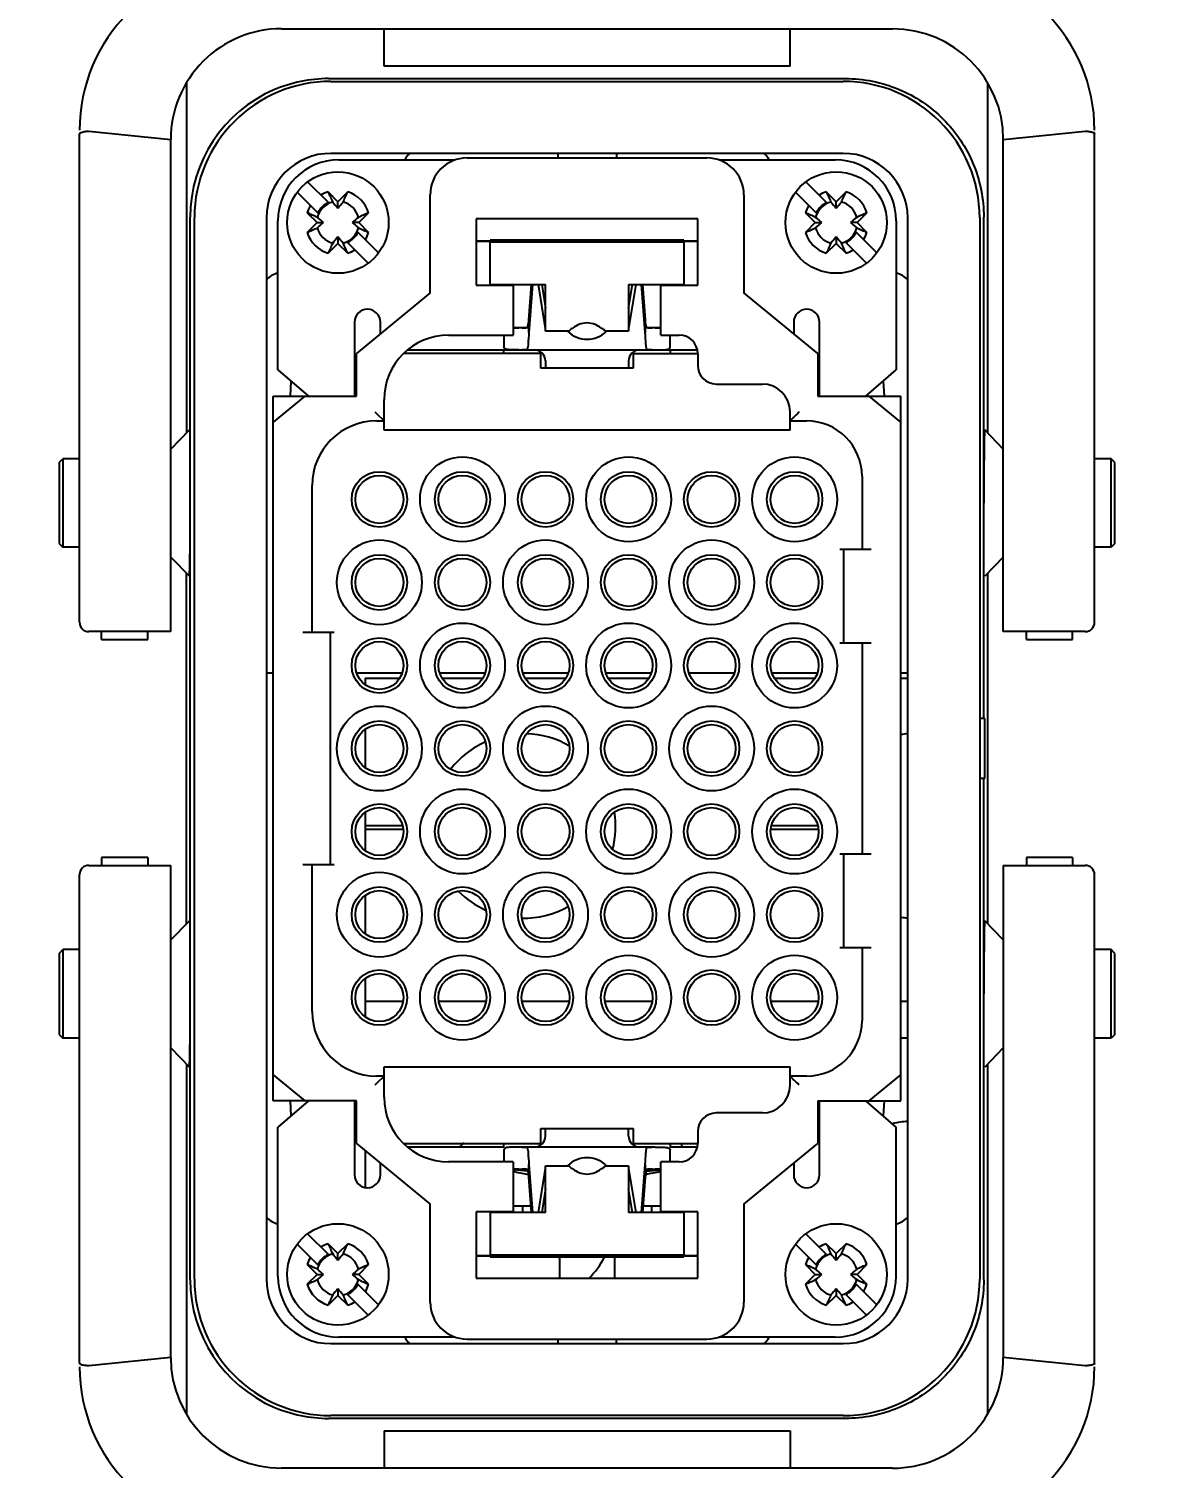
# Model space of a CAD drawing. Header units: millimetres. Extents: x 7426 to 8737, y 124 to 421.
# Drawn here: x 8114.308 to 8117.352, y 237.398 to 241.298 of the extents above; entities that cross this region are included whole.
import ezdxf

# ---------------------------------------------------------------- set-up
doc = ezdxf.new("R2010")
doc.units = ezdxf.units.MM
doc.layers.add('外形图', color=7, linetype='Continuous')
doc.layers.add('尺寸标注', color=7, linetype='Continuous')
doc.styles.add('微软雅黑', font='msyh.ttc')
doc.dimstyles.new('尺寸标注_1_20比例', dxfattribs={"dimtxt": 2.1, "dimasz": 1.7, "dimexe": 0.5, "dimexo": 0.4, "dimgap": 0.5, "dimtad": 1, "dimdec": 1, "dimlfac": 20, "dimdsep": 46, "dimtxsty": '微软雅黑', "dimcen": 0.09, "dimadec": 0, "dimazin": 0, "dimtp": 0.01, "dimtm": 0.01, "dimtfac": 1, "dimtdec": 1, "dimtofl": 0, "dimtmove": 0, "dimatfit": 3, "dimfxl": 1, "dimtolj": 1, "dimarcsym": 0})

# ---------------------------------------------------------------- blocks, each defined once
blk = doc.blocks.new('*D1265')
at = {"layer": 'Defpoints', "color": 0}
for p in [(8110.7459, 239.2472), (8121.9962, 239.1652), (8110.7459, 229.8932)]:
    blk.add_point(p, dxfattribs=at)
at = {"layer": '尺寸标注', "color": 0, "linetype": 'Continuous', "lineweight": -2}
for p, q in [((8110.7459, 238.8472), (8110.7459, 229.3932)), ((8121.9962, 238.7652), (8121.9962, 229.3932)), ((8120.2962, 229.8932), (8112.4459, 229.8932))]:
    blk.add_line(p, q, dxfattribs=at)
at = {"layer": '尺寸标注', "color": 0}
for points in [[(8112.4459, 230.1766), (8112.4459, 229.6099), (8110.7459, 229.8932)], [(8120.2962, 229.6099), (8120.2962, 230.1766), (8121.9962, 229.8932)]]:
    blk.add_solid(points, dxfattribs=at)
at = {"layer": '尺寸标注', "color": 0, "insert": (8116.371, 231.4791), "char_height": 2.1, "attachment_point": 5, "style": '微软雅黑'}
blk.add_mtext('\\A1;\\A1;225', dxfattribs=at)

msp = doc.modelspace()

# ---------------------------------------------------------------- linework, layer by layer
at = {"layer": '外形图', "color": 0, "linetype": 'Continuous'}
for p, q in [((8114.9931, 241.2979), (8116.6489, 241.2979)), ((8115.271, 241.1969), (8115.271, 241.2979)), ((8116.371, 241.1969), (8116.371, 241.2979)), ((8116.371, 241.1969), (8115.271, 241.1969)), ((8114.736, 241.1519), (8114.736, 240.2031)), ((8115.1209, 241.1629), (8116.5211, 241.1629)), ((8115.1272, 241.1554), (8116.5148, 241.1554)), ((8116.906, 241.1517), (8116.906, 240.2031)), ((8114.446, 239.6897), (8114.446, 241.0132)), ((8114.471, 241.0203), (8114.6931, 240.9979)), ((8114.6931, 239.6647), (8114.6931, 240.9979)), ((8116.9489, 240.9979), (8117.171, 241.0203)), ((8116.9489, 239.6647), (8116.9489, 240.9979)), ((8117.196, 241.0176), (8117.196, 241.0184)), ((8117.196, 239.6897), (8117.196, 241.0132)), ((8116.5148, 240.9604), (8115.1272, 240.9604)), ((8115.7415, 240.9604), (8115.7415, 240.9499)), ((8115.9005, 240.9604), (8115.9005, 240.9499)), ((8115.1485, 240.9429), (8115.4635, 240.9429)), ((8115.496, 240.9479), (8116.146, 240.9479)), ((8116.1785, 240.9429), (8116.4935, 240.9429)), ((8115.1201, 240.8271), (8115.0639, 240.8832)), ((8116.4701, 240.8271), (8116.414, 240.8832)), ((8115.0357, 240.8549), (8115.0918, 240.7988)), ((8115.146, 240.8294), (8115.1192, 240.8562)), ((8115.1727, 240.8562), (8115.146, 240.8294)), ((8115.396, 240.5829), (8115.396, 240.8479)), ((8116.246, 240.8479), (8116.246, 240.5829)), ((8116.3857, 240.8549), (8116.4418, 240.7988)), ((8116.496, 240.8294), (8116.4693, 240.8562)), ((8116.5228, 240.8562), (8116.496, 240.8294)), ((8115.0627, 240.7996), (8115.0894, 240.7729)), ((8115.146, 240.8119), (8115.146, 240.8294)), ((8115.2026, 240.7729), (8115.2293, 240.7996)), ((8116.4127, 240.7996), (8116.4395, 240.7729)), ((8116.496, 240.8119), (8116.496, 240.8294)), ((8116.5526, 240.7729), (8116.5793, 240.7996)), ((8114.746, 237.9078), (8114.746, 240.7879)), ((8114.7572, 237.9103), (8114.7572, 240.7854)), ((8114.9522, 240.7854), (8114.9522, 237.9103)), ((8114.9835, 240.3737), (8114.9835, 240.7779)), ((8115.0894, 240.7729), (8115.0627, 240.7461)), ((8115.0894, 240.7729), (8115.1069, 240.7729)), ((8115.2026, 240.7729), (8115.1851, 240.7729)), ((8115.2293, 240.7461), (8115.2026, 240.7729)), ((8116.121, 240.7829), (8115.521, 240.7829)), ((8115.521, 240.7829), (8115.521, 240.6029)), ((8116.121, 240.6029), (8116.121, 240.7829)), ((8116.4395, 240.7729), (8116.4127, 240.7461)), ((8116.4395, 240.7729), (8116.457, 240.7729)), ((8116.5526, 240.7729), (8116.5351, 240.7729)), ((8116.5793, 240.7461), (8116.5526, 240.7729)), ((8116.6585, 240.7779), (8116.6585, 240.3737)), ((8116.6898, 237.9103), (8116.6898, 240.7854)), ((8116.8848, 240.7854), (8116.8848, 237.9103)), ((8116.896, 239.4291), (8116.896, 240.7878)), ((8115.1192, 240.6896), (8115.146, 240.7163)), ((8115.146, 240.7338), (8115.146, 240.7163)), ((8115.146, 240.7163), (8115.1727, 240.6896)), ((8115.1719, 240.7187), (8115.228, 240.6625)), ((8115.2563, 240.6908), (8115.2002, 240.747)), ((8115.5585, 240.7229), (8115.521, 240.7229)), ((8115.521, 240.7224), (8115.5585, 240.7224)), ((8116.0835, 240.7254), (8115.5585, 240.7254)), ((8115.5585, 240.6052), (8115.5585, 240.7254)), ((8116.0835, 240.7197), (8115.5585, 240.7197)), ((8116.0835, 240.7254), (8116.0835, 240.6052)), ((8116.121, 240.7229), (8116.0835, 240.7229)), ((8116.0835, 240.7224), (8116.121, 240.7224)), ((8116.4693, 240.6896), (8116.496, 240.7163)), ((8116.496, 240.7338), (8116.496, 240.7163)), ((8116.496, 240.7163), (8116.5228, 240.6896)), ((8116.5219, 240.7187), (8116.5781, 240.6625)), ((8116.6064, 240.6908), (8116.5502, 240.747)), ((8115.521, 240.6029), (8115.621, 240.6029)), ((8115.5585, 240.6052), (8115.7085, 240.6052)), ((8115.596, 240.6052), (8115.596, 240.6029)), ((8115.621, 240.6029), (8115.621, 240.4679)), ((8115.6634, 240.5092), (8115.6709, 240.6052)), ((8115.6735, 240.6052), (8115.6634, 240.4748)), ((8115.7085, 240.4857), (8115.6891, 240.6052)), ((8115.6981, 240.6052), (8115.7085, 240.5411)), ((8115.7085, 240.4782), (8115.7085, 240.6052)), ((8115.9335, 240.6052), (8116.0835, 240.6052)), ((8115.9335, 240.6052), (8115.9335, 240.4782)), ((8115.9335, 240.5411), (8115.944, 240.6052)), ((8115.9529, 240.6052), (8115.9335, 240.4857)), ((8115.9786, 240.4748), (8115.9685, 240.6052)), ((8115.9712, 240.6052), (8115.9786, 240.5092)), ((8116.021, 240.6029), (8116.121, 240.6029)), ((8116.021, 240.4679), (8116.021, 240.6029)), ((8116.046, 240.6029), (8116.046, 240.6052)), ((8115.396, 240.5829), (8115.196, 240.4179)), ((8116.446, 240.4179), (8116.246, 240.5829)), ((8115.191, 240.5029), (8115.191, 240.3029)), ((8115.261, 240.4715), (8115.261, 240.5029)), ((8115.6599, 240.4879), (8115.621, 240.4879)), ((8115.6231, 240.4879), (8115.636, 240.4879)), ((8115.6634, 240.4748), (8115.6634, 240.5092)), ((8115.9786, 240.5092), (8115.9786, 240.4748)), ((8116.021, 240.4879), (8115.9821, 240.4879)), ((8116.006, 240.4879), (8116.0211, 240.488)), ((8116.381, 240.5029), (8116.381, 240.4715)), ((8116.451, 240.3029), (8116.451, 240.5029)), ((8115.446, 240.4679), (8115.621, 240.4679)), ((8115.596, 240.4679), (8115.596, 240.4362)), ((8115.7687, 240.4782), (8115.7085, 240.4782)), ((8115.9335, 240.4782), (8115.8733, 240.4782)), ((8116.021, 240.4679), (8116.071, 240.4679)), ((8116.046, 240.4362), (8116.046, 240.4679)), ((8115.196, 240.3029), (8115.196, 240.4179)), ((8115.696, 240.4179), (8115.3235, 240.4179)), ((8115.3347, 240.4279), (8116.1194, 240.4279)), ((8115.596, 240.4179), (8115.596, 240.4279)), ((8115.696, 240.3779), (8115.696, 240.4179)), ((8115.946, 240.4179), (8116.121, 240.4179)), ((8115.946, 240.4179), (8115.946, 240.3779)), ((8116.046, 240.4279), (8116.046, 240.4179)), ((8116.121, 240.4179), (8116.121, 240.3854)), ((8116.446, 240.4179), (8116.446, 240.3029)), ((8114.9835, 240.3737), (8115.066, 240.3029)), ((8115.196, 240.3679), (8115.191, 240.3679)), ((8115.946, 240.3779), (8115.696, 240.3779)), ((8115.7085, 240.3979), (8115.7085, 240.3779)), ((8115.9335, 240.3979), (8115.9335, 240.3779)), ((8116.446, 240.3679), (8116.451, 240.3679)), ((8116.576, 240.3029), (8116.6585, 240.3737)), ((8115.0189, 240.3433), (8115.0163, 240.3029)), ((8116.171, 240.3354), (8116.296, 240.3354)), ((8116.6231, 240.3433), (8116.6257, 240.3029)), ((8114.971, 240.3029), (8115.196, 240.3029)), ((8114.971, 238.3928), (8114.971, 240.3029)), ((8115.0566, 240.3029), (8114.971, 240.2322)), ((8115.271, 240.2104), (8115.271, 240.2929)), ((8116.446, 240.3029), (8116.671, 240.3029)), ((8116.671, 240.2322), (8116.5854, 240.3029)), ((8116.671, 238.3928), (8116.671, 240.3029)), ((8115.246, 240.2603), (8115.2509, 240.2554)), ((8115.251, 240.2554), (8115.271, 240.2354)), ((8116.371, 240.2104), (8116.371, 240.2604)), ((8114.6931, 240.1593), (8114.7436, 240.211)), ((8115.251, 240.2354), (8115.271, 240.2354)), ((8116.371, 240.2104), (8115.271, 240.2104)), ((8116.371, 240.2354), (8116.416, 240.2354)), ((8116.9489, 240.1593), (8116.8984, 240.211)), ((8114.391, 240.1229), (8114.401, 240.1329)), ((8114.446, 240.1329), (8114.401, 240.1329)), ((8114.401, 240.1329), (8114.401, 239.8929)), ((8117.241, 240.1329), (8117.196, 240.1329)), ((8117.251, 240.1229), (8117.241, 240.1329)), ((8117.241, 239.8929), (8117.241, 240.1329)), ((8114.391, 240.1228), (8114.391, 239.9029)), ((8117.251, 239.9029), (8117.251, 240.1228)), ((8115.076, 239.6628), (8115.076, 240.0604)), ((8116.566, 240.0854), (8116.566, 239.8879)), ((8114.391, 239.9029), (8114.401, 239.8929)), ((8117.251, 239.9029), (8117.241, 239.8929)), ((8114.446, 239.8929), (8114.401, 239.8929)), ((8114.6931, 239.8664), (8114.7436, 239.8148)), ((8116.506, 239.8879), (8116.591, 239.8879)), ((8116.516, 239.8879), (8116.516, 239.6328)), ((8116.9489, 239.8664), (8116.8984, 239.8148)), ((8117.241, 239.8929), (8117.196, 239.8929)), ((8114.736, 238.8731), (8114.736, 239.8226)), ((8116.906, 239.8226), (8116.906, 238.8731)), ((8114.6931, 239.6647), (8114.471, 239.6647)), ((8114.5056, 239.6428), (8114.5056, 239.6647)), ((8114.6306, 239.6428), (8114.6306, 239.6647)), ((8115.051, 239.6628), (8115.136, 239.6628)), ((8115.126, 239.0328), (8115.126, 239.6628)), ((8117.171, 239.6647), (8116.9489, 239.6647)), ((8117.0114, 239.6428), (8117.0114, 239.6647)), ((8117.1364, 239.6428), (8117.1364, 239.6647)), ((8114.5056, 239.6428), (8114.6306, 239.6428)), ((8116.591, 239.6328), (8116.506, 239.6328)), ((8116.566, 239.6328), (8116.566, 239.0628)), ((8117.0114, 239.6428), (8117.1364, 239.6428)), ((8114.9522, 239.5528), (8114.971, 239.5528)), ((8115.1973, 239.5528), (8115.3197, 239.5528)), ((8115.4223, 239.5528), (8115.5447, 239.5528)), ((8115.6473, 239.5528), (8115.7697, 239.5528)), ((8115.8723, 239.5528), (8115.9947, 239.5528)), ((8116.0973, 239.5528), (8116.2197, 239.5528)), ((8116.3223, 239.5528), (8116.4447, 239.5528)), ((8116.671, 239.5528), (8116.6898, 239.5528)), ((8115.2195, 239.5383), (8115.3128, 239.5383)), ((8115.2195, 239.5383), (8115.2195, 239.5215)), ((8115.4292, 239.5383), (8115.5378, 239.5383)), ((8115.6542, 239.5383), (8115.7628, 239.5383)), ((8115.8792, 239.5383), (8115.9878, 239.5383)), ((8116.3292, 239.5383), (8116.4378, 239.5383)), ((8116.671, 239.5383), (8116.6898, 239.5383)), ((8116.8987, 239.4291), (8116.8848, 239.4291)), ((8116.8987, 239.2666), (8116.8987, 239.4291)), ((8115.2195, 239.3992), (8115.2195, 239.2965)), ((8116.8987, 239.2666), (8116.8848, 239.2666)), ((8116.896, 237.9078), (8116.896, 239.2666)), ((8115.2195, 239.1742), (8115.2195, 239.0715)), ((8115.3211, 239.1381), (8115.2195, 239.1381)), ((8115.3228, 239.1281), (8115.2195, 239.1281)), ((8116.4478, 239.1281), (8116.3192, 239.1281)), ((8116.4461, 239.1381), (8116.321, 239.1381)), ((8114.6306, 239.0528), (8114.5056, 239.0528)), ((8114.5056, 239.0528), (8114.5056, 239.031)), ((8114.6306, 239.0528), (8114.6306, 239.031)), ((8116.506, 239.0628), (8116.591, 239.0628)), ((8116.516, 239.0628), (8116.516, 238.8078)), ((8117.1364, 239.0528), (8117.0114, 239.0528)), ((8117.0114, 239.0528), (8117.0114, 239.031)), ((8117.1364, 239.0528), (8117.1364, 239.031)), ((8114.446, 237.6825), (8114.446, 239.006)), ((8114.471, 239.031), (8114.6931, 239.031)), ((8114.6931, 237.6978), (8114.6931, 239.031)), ((8115.136, 239.0328), (8115.051, 239.0328)), ((8115.076, 238.6353), (8115.076, 239.0328)), ((8116.9489, 239.031), (8117.171, 239.031)), ((8116.9489, 239.031), (8116.9489, 237.6978)), ((8117.196, 237.6825), (8117.196, 239.006)), ((8115.2195, 238.9492), (8115.2195, 238.8465)), ((8114.6931, 238.8293), (8114.7436, 238.8809)), ((8116.9489, 238.8293), (8116.8984, 238.8809)), ((8116.591, 238.8078), (8116.506, 238.8078)), ((8116.566, 238.8078), (8116.566, 238.6103)), ((8114.391, 238.7928), (8114.401, 238.8028)), ((8114.391, 238.7928), (8114.391, 238.5728)), ((8114.446, 238.8028), (8114.401, 238.8028)), ((8114.401, 238.8028), (8114.401, 238.5628)), ((8117.241, 238.8028), (8117.196, 238.8028)), ((8117.251, 238.7928), (8117.241, 238.8028)), ((8117.241, 238.5628), (8117.241, 238.8028)), ((8117.251, 238.5728), (8117.251, 238.7928)), ((8115.2195, 238.7242), (8115.2195, 238.6215)), ((8115.2195, 238.6631), (8115.3226, 238.6631)), ((8115.4193, 238.6631), (8115.5477, 238.6631)), ((8115.6443, 238.6631), (8115.7727, 238.6631)), ((8115.8693, 238.6631), (8115.9977, 238.6631)), ((8116.3193, 238.6631), (8116.4477, 238.6631)), ((8116.671, 238.6631), (8116.6898, 238.6631)), ((8114.391, 238.5728), (8114.401, 238.5628)), ((8117.251, 238.5728), (8117.241, 238.5628)), ((8114.446, 238.5628), (8114.401, 238.5628)), ((8114.6931, 238.5364), (8114.7436, 238.4847)), ((8116.6898, 238.5631), (8116.671, 238.5631)), ((8116.9489, 238.5364), (8116.8984, 238.4847)), ((8117.241, 238.5628), (8117.196, 238.5628)), ((8114.736, 238.4926), (8114.736, 237.5439)), ((8116.906, 238.4926), (8116.906, 237.5437)), ((8114.971, 238.4634), (8115.0566, 238.3928)), ((8115.271, 238.4603), (8115.251, 238.4603)), ((8115.271, 238.4603), (8115.251, 238.4403)), ((8115.271, 238.4853), (8116.371, 238.4853)), ((8115.271, 238.4028), (8115.271, 238.4853)), ((8116.371, 238.4353), (8116.371, 238.4853)), ((8116.416, 238.4603), (8116.371, 238.4603)), ((8116.5854, 238.3928), (8116.671, 238.4634)), ((8115.251, 238.4403), (8115.246, 238.4354)), ((8115.196, 238.3928), (8114.971, 238.3928)), ((8115.066, 238.3928), (8114.9835, 238.322)), ((8115.0163, 238.3928), (8115.0189, 238.3524)), ((8115.191, 238.3928), (8115.191, 238.1928)), ((8115.196, 238.2778), (8115.196, 238.3928)), ((8116.446, 238.3928), (8116.671, 238.3928)), ((8116.446, 238.3928), (8116.446, 238.2778)), ((8116.451, 238.1928), (8116.451, 238.3928)), ((8116.6585, 238.322), (8116.576, 238.3928)), ((8116.6257, 238.3928), (8116.6231, 238.3524)), ((8116.296, 238.3603), (8116.171, 238.3603)), ((8114.9835, 237.9178), (8114.9835, 238.322)), ((8115.196, 238.3278), (8115.191, 238.3278)), ((8115.696, 238.3178), (8115.946, 238.3178)), ((8115.696, 238.2778), (8115.696, 238.3178)), ((8115.7085, 238.2978), (8115.7085, 238.3178)), ((8115.9335, 238.2978), (8115.9335, 238.3178)), ((8115.946, 238.3178), (8115.946, 238.2778)), ((8116.121, 238.3103), (8116.121, 238.2778)), ((8116.446, 238.3278), (8116.451, 238.3278)), ((8116.6585, 237.9178), (8116.6585, 238.322)), ((8115.196, 238.2778), (8115.396, 238.1128)), ((8115.2195, 238.2584), (8115.2195, 238.1578)), ((8115.3235, 238.2778), (8115.696, 238.2778)), ((8115.596, 238.2678), (8115.3354, 238.2678)), ((8115.596, 238.2678), (8115.596, 238.2778)), ((8115.596, 238.2595), (8115.596, 238.2278)), ((8116.006, 238.2678), (8115.636, 238.2678)), ((8115.946, 238.2778), (8116.121, 238.2778)), ((8116.046, 238.2778), (8116.046, 238.2678)), ((8116.1194, 238.2678), (8116.046, 238.2678)), ((8116.046, 238.2278), (8116.046, 238.2595)), ((8116.0775, 238.2678), (8116.0775, 238.2778)), ((8116.246, 238.1128), (8116.446, 238.2778)), ((8115.261, 238.1928), (8115.261, 238.2242)), ((8115.621, 238.2278), (8115.446, 238.2278)), ((8115.621, 238.2278), (8115.621, 238.0928)), ((8115.6634, 238.2209), (8115.6735, 238.0905)), ((8115.6634, 238.1865), (8115.6634, 238.2209)), ((8115.9685, 238.0905), (8115.9786, 238.2209)), ((8115.9786, 238.2209), (8115.9786, 238.1865)), ((8116.071, 238.2278), (8116.021, 238.2278)), ((8116.021, 238.0928), (8116.021, 238.2278)), ((8116.381, 238.2242), (8116.381, 238.1928)), ((8115.621, 238.2078), (8115.6599, 238.2078)), ((8115.636, 238.2078), (8115.621, 238.2077)), ((8115.6608, 238.2026), (8115.6213, 238.2059)), ((8115.6599, 238.206), (8115.6608, 238.2028)), ((8115.6608, 238.2028), (8115.6624, 238.1943)), ((8115.6624, 238.1943), (8115.6634, 238.1865)), ((8115.6709, 238.0905), (8115.6634, 238.1865)), ((8115.6891, 238.0905), (8115.7085, 238.21)), ((8115.7085, 238.2175), (8115.7687, 238.2175)), ((8115.7085, 238.0905), (8115.7085, 238.2175)), ((8115.8733, 238.2175), (8115.9335, 238.2175)), ((8115.9335, 238.2175), (8115.9335, 238.0905)), ((8115.9335, 238.21), (8115.9529, 238.0905)), ((8115.9786, 238.1865), (8115.9712, 238.0905)), ((8115.9812, 238.2028), (8115.9796, 238.1941)), ((8115.9821, 238.206), (8115.9812, 238.2028)), ((8115.9812, 238.2026), (8116.0207, 238.2059)), ((8115.9821, 238.2078), (8116.021, 238.2078)), ((8116.0189, 238.2078), (8116.006, 238.2078)), ((8115.7085, 238.1546), (8115.6981, 238.0905)), ((8115.944, 238.0905), (8115.9335, 238.1546)), ((8115.396, 237.8478), (8115.396, 238.1128)), ((8115.6695, 238.1078), (8115.621, 238.1078)), ((8115.646, 238.1078), (8115.646, 238.0905)), ((8116.021, 238.1078), (8115.9725, 238.1078)), ((8115.996, 238.1078), (8115.996, 238.0905)), ((8116.246, 238.1128), (8116.246, 237.8478)), ((8115.621, 238.0928), (8115.521, 238.0928)), ((8115.521, 238.0928), (8115.521, 237.9128)), ((8115.7085, 238.0905), (8115.5585, 238.0905)), ((8115.5585, 238.0905), (8115.5585, 237.9702)), ((8115.596, 238.0928), (8115.596, 238.0905)), ((8116.0835, 238.0905), (8115.9335, 238.0905)), ((8116.121, 238.0928), (8116.021, 238.0928)), ((8116.046, 238.0905), (8116.046, 238.0928)), ((8116.0835, 238.0905), (8116.0835, 237.9702)), ((8116.121, 237.9128), (8116.121, 238.0928)), ((8115.1201, 237.977), (8115.0639, 238.0331)), ((8116.4701, 237.977), (8116.414, 238.0331)), ((8115.0357, 238.0049), (8115.0918, 237.9487)), ((8115.146, 237.9794), (8115.1192, 238.0061)), ((8115.1727, 238.0061), (8115.146, 237.9794)), ((8116.3857, 238.0049), (8116.4418, 237.9487)), ((8116.496, 237.9794), (8116.4693, 238.0061)), ((8116.5228, 238.0061), (8116.496, 237.9794)), ((8115.0627, 237.9495), (8115.0894, 237.9228)), ((8115.146, 237.9619), (8115.146, 237.9794)), ((8115.2026, 237.9228), (8115.2293, 237.9495)), ((8115.5585, 237.9733), (8115.521, 237.9733)), ((8115.521, 237.9728), (8115.5585, 237.9728)), ((8115.5585, 237.976), (8116.0835, 237.976)), ((8115.5585, 237.9702), (8116.0835, 237.9702)), ((8115.746, 237.9702), (8115.746, 237.9128)), ((8115.896, 237.9128), (8115.896, 237.9702)), ((8116.121, 237.9733), (8116.0835, 237.9733)), ((8116.0835, 237.9728), (8116.121, 237.9728)), ((8116.4127, 237.9495), (8116.4395, 237.9228)), ((8116.496, 237.9619), (8116.496, 237.9794)), ((8116.5526, 237.9228), (8116.5793, 237.9495)), ((8115.0894, 237.9228), (8115.0627, 237.8961)), ((8115.0894, 237.9228), (8115.1069, 237.9228)), ((8115.2026, 237.9228), (8115.1851, 237.9228)), ((8115.2293, 237.8961), (8115.2026, 237.9228)), ((8115.521, 237.9128), (8116.121, 237.9128)), ((8116.4395, 237.9228), (8116.4127, 237.8961)), ((8116.4395, 237.9228), (8116.457, 237.9228)), ((8116.5526, 237.9228), (8116.5351, 237.9228)), ((8116.5793, 237.8961), (8116.5526, 237.9228)), ((8115.146, 237.8837), (8115.146, 237.8662)), ((8115.1719, 237.8686), (8115.228, 237.8125)), ((8115.2563, 237.8408), (8115.2002, 237.8969)), ((8116.496, 237.8837), (8116.496, 237.8662)), ((8116.5219, 237.8686), (8116.5781, 237.8125)), ((8116.6064, 237.8408), (8116.5502, 237.8969)), ((8115.1192, 237.8395), (8115.146, 237.8662)), ((8115.146, 237.8662), (8115.1727, 237.8395)), ((8116.4693, 237.8395), (8116.496, 237.8662)), ((8116.496, 237.8662), (8116.5228, 237.8395)), ((8115.4635, 237.7528), (8115.1485, 237.7528)), ((8116.4935, 237.7528), (8116.1785, 237.7528)), ((8115.1272, 237.7353), (8116.5148, 237.7353)), ((8115.496, 237.7478), (8116.146, 237.7478)), ((8115.7415, 237.7459), (8115.7415, 237.7353)), ((8115.9005, 237.7353), (8115.9005, 237.7459)), ((8114.6931, 237.6978), (8114.471, 237.6753)), ((8117.171, 237.6753), (8116.9489, 237.6978)), ((8116.5211, 237.5328), (8115.1209, 237.5328)), ((8116.5148, 237.5403), (8115.1272, 237.5403)), ((8115.271, 237.4987), (8116.371, 237.4987)), ((8115.271, 237.4987), (8115.271, 237.3978)), ((8116.371, 237.4987), (8116.371, 237.3978)), ((8116.6489, 237.3978), (8114.9931, 237.3978))]:
    msp.add_line(p, q, dxfattribs=at)
for centre, radius in [((8115.146, 240.7729), 0.1375), ((8116.496, 240.7729), 0.1375), ((8115.4835, 240.0229), 0.115), ((8115.9335, 240.0229), 0.115), ((8116.3835, 240.0229), 0.115), ((8115.2585, 240.0229), 0.075), ((8115.4835, 240.0229), 0.075), ((8115.7085, 240.0229), 0.075), ((8115.9335, 240.0229), 0.075), ((8116.1585, 240.0229), 0.075), ((8116.3835, 240.0229), 0.075), ((8115.2585, 240.0229), 0.065), ((8115.4835, 240.0229), 0.065), ((8115.7085, 240.0229), 0.065), ((8115.9335, 240.0229), 0.065), ((8116.1585, 240.0229), 0.065), ((8116.3835, 240.0229), 0.065), ((8115.2585, 239.7979), 0.115), ((8115.7085, 239.7979), 0.115), ((8116.1585, 239.7979), 0.115), ((8115.2585, 239.7979), 0.075), ((8115.2585, 239.7979), 0.065), ((8115.4835, 239.7979), 0.075), ((8115.4835, 239.7979), 0.065), ((8115.7085, 239.7979), 0.075), ((8115.7085, 239.7979), 0.065), ((8115.9335, 239.7979), 0.075), ((8115.9335, 239.7979), 0.065), ((8116.1585, 239.7979), 0.075), ((8116.1585, 239.7979), 0.065), ((8116.3835, 239.7979), 0.075), ((8116.3835, 239.7979), 0.065), ((8115.4835, 239.5728), 0.115), ((8115.9335, 239.5728), 0.115), ((8116.3835, 239.5728), 0.115), ((8115.2585, 239.5728), 0.075), ((8115.2585, 239.5728), 0.065), ((8115.4835, 239.5728), 0.075), ((8115.4835, 239.5728), 0.065), ((8115.7085, 239.5728), 0.075), ((8115.7085, 239.5728), 0.065), ((8115.9335, 239.5728), 0.075), ((8115.9335, 239.5728), 0.065), ((8116.1585, 239.5728), 0.075), ((8116.1585, 239.5728), 0.065), ((8116.3835, 239.5728), 0.075), ((8116.3835, 239.5728), 0.065), ((8115.2585, 239.3478), 0.115), ((8115.7085, 239.3478), 0.115), ((8116.1585, 239.3478), 0.115), ((8115.2585, 239.3478), 0.075), ((8115.2585, 239.3478), 0.065), ((8115.4835, 239.3478), 0.075), ((8115.4835, 239.3478), 0.065), ((8115.7085, 239.3478), 0.075), ((8115.7085, 239.3478), 0.065), ((8115.9335, 239.3478), 0.075), ((8115.9335, 239.3478), 0.065), ((8116.1585, 239.3478), 0.075), ((8116.1585, 239.3478), 0.065), ((8116.3835, 239.3478), 0.075), ((8116.3835, 239.3478), 0.065), ((8115.4835, 239.1228), 0.115), ((8115.9335, 239.1228), 0.115), ((8116.3835, 239.1228), 0.115), ((8115.2585, 239.1228), 0.075), ((8115.4835, 239.1228), 0.075), ((8115.7085, 239.1228), 0.075), ((8115.9335, 239.1228), 0.075), ((8116.1585, 239.1228), 0.075), ((8116.3835, 239.1228), 0.075), ((8115.2585, 239.1228), 0.065), ((8115.4835, 239.1228), 0.065), ((8115.7085, 239.1228), 0.065), ((8115.9335, 239.1228), 0.065), ((8116.1585, 239.1228), 0.065), ((8116.3835, 239.1228), 0.065), ((8115.2585, 238.8978), 0.115), ((8115.7085, 238.8978), 0.115), ((8116.1585, 238.8978), 0.115), ((8115.2585, 238.8978), 0.075), ((8115.2585, 238.8978), 0.065), ((8115.4835, 238.8978), 0.075), ((8115.4835, 238.8978), 0.065), ((8115.7085, 238.8978), 0.075), ((8115.7085, 238.8978), 0.065), ((8115.9335, 238.8978), 0.075), ((8115.9335, 238.8978), 0.065), ((8116.1585, 238.8978), 0.075), ((8116.1585, 238.8978), 0.065), ((8116.3835, 238.8978), 0.075), ((8116.3835, 238.8978), 0.065), ((8115.4835, 238.6728), 0.115), ((8115.9335, 238.6728), 0.115), ((8116.3835, 238.6728), 0.115), ((8115.2585, 238.6728), 0.075), ((8115.2585, 238.6728), 0.065), ((8115.4835, 238.6728), 0.075), ((8115.4835, 238.6728), 0.065), ((8115.7085, 238.6728), 0.075), ((8115.7085, 238.6728), 0.065), ((8115.9335, 238.6728), 0.075), ((8115.9335, 238.6728), 0.065), ((8116.1585, 238.6728), 0.075), ((8116.1585, 238.6728), 0.065), ((8116.3835, 238.6728), 0.075), ((8116.3835, 238.6728), 0.065), ((8115.146, 237.9228), 0.1375), ((8116.496, 237.9228), 0.1375)]:
    msp.add_circle(centre, radius, dxfattribs=at)
for centre, radius, start, end in [((8114.896, 241.0229), 0.45, 90, 180), ((8116.746, 241.0229), 0.45, 360, 90), ((8114.9931, 240.9979), 0.3, 89.9998, 180), ((8116.6489, 240.9979), 0.3, 0, 89.9999), ((8115.1272, 240.7854), 0.37, 90, 180), ((8116.5148, 240.7854), 0.37, 0, 90), ((8115.121, 240.7879), 0.375, 113.2893, 180.0078), ((8115.1272, 240.7854), 0.175, 90, 180), ((8115.3926, 240.9051), 0.0755, 132.4137, 149.6889), ((8115.821, 240.9499), 0.0795, 180, 181.5004), ((8115.821, 240.9499), 0.0795, 358.4996, 0), ((8116.2495, 240.9052), 0.0753, 30.0279, 44.9605), ((8116.5148, 240.7854), 0.175, 0, 90), ((8115.1485, 240.7779), 0.165, 90, 180), ((8115.496, 240.8479), 0.1, 90, 180), ((8116.146, 240.8479), 0.1, 0, 90), ((8116.4935, 240.7779), 0.165, 0, 90), ((8115.146, 240.7729), 0.0875, 107.7971, 121.787), ((8122.6495, 244.2738), 8.2695, 204.41074, 204.62178), ((8107.6425, 244.2738), 8.2695, 335.37822, 335.58926), ((8115.146, 240.7729), 0.0875, 17.7971, 72.2029), ((8116.496, 240.7729), 0.0875, 107.7971, 121.787), ((8123.9995, 244.2738), 8.2695, 204.41074, 204.62178), ((8108.9925, 244.2738), 8.2695, 335.37822, 335.58926), ((8116.496, 240.7729), 0.0875, 17.7971, 72.2029), ((8115.146, 240.7729), 0.0875, 148.213, 162.2029), ((8111.6451, 233.2694), 8.2695, 65.37822, 65.58926), ((8115.146, 240.7729), 0.0574, 104.2353, 165.7647), ((8115.146, 240.7729), 0.0601, 115.5551, 154.4449), ((8116.3603, 241.8624), 1.6056, 220.0858, 220.8613), ((8113.9317, 241.8624), 1.6056, 319.1387, 319.9142), ((8115.146, 240.7729), 0.0574, 14.2353, 75.7647), ((8118.6469, 233.2694), 8.2695, 114.41074, 114.62178), ((8116.496, 240.7729), 0.0875, 148.213, 162.2029), ((8112.9951, 233.2694), 8.2695, 65.37822, 65.58926), ((8116.496, 240.7729), 0.0574, 104.2353, 165.7647), ((8116.496, 240.7729), 0.0601, 115.5551, 154.4449), ((8117.7103, 241.8624), 1.6056, 220.0858, 220.8613), ((8115.2817, 241.8624), 1.6056, 319.1387, 319.9142), ((8116.496, 240.7729), 0.0574, 14.2353, 75.7647), ((8119.9969, 233.2694), 8.2695, 114.41074, 114.62178), ((8111.6451, 248.2764), 8.2695, 294.41074, 294.62178), ((8114.0565, 239.5586), 1.6056, 49.1387, 49.9142), ((8114.0565, 241.9872), 1.6056, 310.0858, 310.8613), ((8115.146, 240.7729), 0.0574, 194.2353, 255.7647), ((8115.146, 240.7729), 0.0574, 284.2353, 345.7647), ((8116.2355, 239.5586), 1.6056, 130.0858, 130.8613), ((8116.2355, 241.9872), 1.6056, 229.1387, 229.9142), ((8118.6469, 248.2764), 8.2695, 245.37822, 245.58926), ((8112.9951, 248.2764), 8.2695, 294.41074, 294.62178), ((8115.4065, 239.5586), 1.6056, 49.1387, 49.9142), ((8115.4065, 241.9872), 1.6056, 310.0858, 310.8613), ((8116.496, 240.7729), 0.0574, 194.2353, 255.7647), ((8116.496, 240.7729), 0.0574, 284.2353, 345.7647), ((8117.5855, 239.5586), 1.6056, 130.0858, 130.8613), ((8117.5855, 241.9872), 1.6056, 229.1387, 229.9142), ((8119.9969, 248.2764), 8.2695, 245.37822, 245.58926), ((8115.146, 240.7729), 0.0875, 197.7971, 252.2029), ((8122.6495, 237.272), 8.2695, 155.37822, 155.58926), ((8116.3603, 239.6834), 1.6056, 139.1387, 139.9142), ((8113.9317, 239.6834), 1.6056, 40.0858, 40.8613), ((8107.6425, 237.272), 8.2695, 24.41074, 24.62178), ((8115.146, 240.7729), 0.0601, 295.5551, 334.4449), ((8115.146, 240.7729), 0.0875, 328.213, 342.2029), ((8116.496, 240.7729), 0.0875, 197.7971, 252.2029), ((8123.9995, 237.272), 8.2695, 155.37822, 155.58926), ((8117.7103, 239.6834), 1.6056, 139.1387, 139.9142), ((8115.2817, 239.6834), 1.6056, 40.0858, 40.8613), ((8108.9925, 237.272), 8.2695, 24.41074, 24.62178), ((8116.496, 240.7729), 0.0601, 295.5551, 334.4449), ((8116.496, 240.7729), 0.0875, 328.213, 342.2029), ((8115.146, 240.7729), 0.0875, 287.7971, 301.787), ((8116.496, 240.7729), 0.0875, 287.7971, 301.787), ((8115.226, 240.5029), 0.035, 0, 180), ((8116.416, 240.5029), 0.035, 0, 180), ((8115.6264, 240.6734), 0.1855, 268.3135, 268.9754), ((8115.446, 240.2929), 0.175, 90, 180), ((8115.821, 240.5318), 0.075, 225.4711, 314.5289), ((8116.071, 240.4179), 0.05, 0, 90), ((8115.6785, 240.3979), 0.03, 0, 90), ((8115.9635, 240.3979), 0.03, 90, 180), ((8116.171, 240.3854), 0.05, 180, 270), ((8116.296, 240.2604), 0.075, 0, 90), ((8115.251, 240.0604), 0.175, 90, 180), ((8116.416, 240.0854), 0.15, 0, 90), ((8114.471, 239.6897), 0.025, 179.9994, 270), ((8117.171, 239.6897), 0.025, 270, 0.0006), ((8115.6485, 239.1381), 0.25, 114.4445, 141.963), ((8115.6485, 239.1381), 0.25, 59.9334, 88.1394), ((8116.7065, 239.1381), 0.25, 93.8442, 98.0971), ((8115.6485, 239.1381), 0.25, 345.6049, 8.5344), ((8114.471, 239.006), 0.025, 90, 180.0006), ((8117.171, 239.006), 0.025, 359.9994, 90), ((8115.6485, 239.1381), 0.25, 225.2133, 245.7032), ((8115.6485, 239.1381), 0.25, 269.0115, 298.9381), ((8116.7065, 239.1381), 0.25, 261.7727, 266.1438), ((8115.251, 238.6353), 0.175, 180, 270), ((8116.416, 238.6103), 0.15, 270, 0), ((8116.296, 238.4353), 0.075, 270, 0), ((8115.446, 238.4028), 0.175, 180, 270), ((8116.171, 238.3103), 0.05, 90, 180), ((8116.7065, 238.0881), 0.25, 93.8442, 103.2612), ((8115.6785, 238.2978), 0.03, 270, 0), ((8115.9635, 238.2978), 0.03, 180, 270), ((8115.6485, 238.0881), 0.25, 130.0973, 133.6912), ((8116.071, 238.2778), 0.05, 270, 0), ((8115.821, 238.1639), 0.075, 45.4711, 134.5289), ((8115.226, 238.1928), 0.035, 180, 0), ((8115.9509, 239.7409), 1.5736, 257.8974, 259.2609), ((8115.9107, 239.5328), 1.3616, 259.2919, 259.4897), ((8116.2078, 238.1605), 0.2307, 171.6188, 173.531), ((8115.6967, 239.7141), 1.5462, 280.5442, 282.1083), ((8116.0156, 238.0223), 0.1855, 88.3135, 88.9754), ((8116.416, 238.1928), 0.035, 180, 0), ((8115.146, 237.9228), 0.0875, 107.7971, 121.787), ((8122.6495, 241.4237), 8.2695, 204.41074, 204.62178), ((8107.6425, 241.4237), 8.2695, 335.37822, 335.58926), ((8115.146, 237.9228), 0.0875, 17.7971, 72.2029), ((8116.496, 237.9228), 0.0875, 107.7971, 121.787), ((8123.9995, 241.4237), 8.2695, 204.41074, 204.62178), ((8108.9925, 241.4237), 8.2695, 335.37822, 335.58926), ((8116.496, 237.9228), 0.0875, 17.7971, 72.2029), ((8115.146, 237.9228), 0.0875, 148.213, 162.2029), ((8111.6451, 230.4193), 8.2695, 65.37822, 65.58926), ((8115.146, 237.9228), 0.0574, 104.2353, 165.7647), ((8115.146, 237.9228), 0.0601, 115.5551, 154.4449), ((8116.3603, 239.0123), 1.6056, 220.0858, 220.8613), ((8113.9317, 239.0123), 1.6056, 319.1387, 319.9142), ((8115.146, 237.9228), 0.0574, 14.2353, 75.7647), ((8118.6469, 230.4193), 8.2695, 114.41074, 114.62178), ((8115.6485, 238.0881), 0.25, 315.1319, 331.6486), ((8116.496, 237.9228), 0.0875, 148.213, 162.2029), ((8112.9951, 230.4193), 8.2695, 65.37822, 65.58926), ((8116.496, 237.9228), 0.0574, 104.2353, 165.7647), ((8116.496, 237.9228), 0.0601, 115.5551, 154.4449), ((8117.7103, 239.0123), 1.6056, 220.0858, 220.8613), ((8115.2817, 239.0123), 1.6056, 319.1387, 319.9142), ((8116.496, 237.9228), 0.0574, 14.2353, 75.7647), ((8119.9969, 230.4193), 8.2695, 114.41074, 114.62178), ((8115.121, 237.9078), 0.375, 179.9922, 246.7107), ((8115.1272, 237.9103), 0.37, 180, 270), ((8115.1272, 237.9103), 0.175, 180, 270), ((8115.1485, 237.9178), 0.165, 180, 270), ((8111.6451, 245.4263), 8.2695, 294.41074, 294.62178), ((8114.0565, 236.7085), 1.6056, 49.1387, 49.9142), ((8114.0565, 239.1371), 1.6056, 310.0858, 310.8613), ((8115.146, 237.9228), 0.0574, 194.2353, 255.7647), ((8115.146, 237.9228), 0.0574, 284.2353, 345.7647), ((8116.2355, 236.7085), 1.6056, 130.0858, 130.8613), ((8116.2355, 239.1371), 1.6056, 229.1387, 229.9142), ((8118.6469, 245.4263), 8.2695, 245.37822, 245.58926), ((8112.9951, 245.4263), 8.2695, 294.41074, 294.62178), ((8115.4065, 236.7085), 1.6056, 49.1387, 49.9142), ((8115.4065, 239.1371), 1.6056, 310.0858, 310.8613), ((8116.496, 237.9228), 0.0574, 194.2353, 255.7647), ((8116.4935, 237.9178), 0.165, 270, 0), ((8116.496, 237.9228), 0.0574, 284.2353, 345.7647), ((8116.5148, 237.9103), 0.37, 270, 0), ((8116.5148, 237.9103), 0.175, 270, 0), ((8117.5855, 236.7085), 1.6056, 130.0858, 130.8613), ((8117.5855, 239.1371), 1.6056, 229.1387, 229.9142), ((8119.9969, 245.4263), 8.2695, 245.37822, 245.58926), ((8115.146, 237.9228), 0.0875, 197.7971, 252.2029), ((8122.6495, 234.4219), 8.2695, 155.37822, 155.58926), ((8116.3603, 236.8333), 1.6056, 139.1387, 139.9142), ((8113.9317, 236.8333), 1.6056, 40.0858, 40.8613), ((8107.6425, 234.4219), 8.2695, 24.41074, 24.62178), ((8115.146, 237.9228), 0.0601, 295.5551, 334.4449), ((8115.146, 237.9228), 0.0875, 328.213, 342.2029), ((8116.496, 237.9228), 0.0875, 197.7971, 252.2029), ((8123.9995, 234.4219), 8.2695, 155.37822, 155.58926), ((8117.7103, 236.8333), 1.6056, 139.1387, 139.9142), ((8115.2817, 236.8333), 1.6056, 40.0858, 40.8613), ((8108.9925, 234.4219), 8.2695, 24.41074, 24.62178), ((8116.496, 237.9228), 0.0601, 295.5551, 334.4449), ((8116.496, 237.9228), 0.0875, 328.213, 342.2029), ((8115.146, 237.9228), 0.0875, 287.7971, 301.787), ((8115.496, 237.8478), 0.1, 180, 270), ((8116.146, 237.8478), 0.1, 270, 0), ((8116.496, 237.9228), 0.0875, 287.7971, 301.787), ((8115.3925, 237.7905), 0.0754, 210.2963, 227.588), ((8116.2495, 237.7905), 0.0754, 315.0426, 329.962), ((8115.821, 237.7459), 0.0795, 178.5281, 180), ((8115.821, 237.7459), 0.0795, 0, 1.4719), ((8114.896, 237.6728), 0.45, 180, 270), ((8114.9931, 237.6978), 0.3, 180, 269.9999), ((8116.6489, 237.6978), 0.3, 269.9998, 0), ((8116.746, 237.6728), 0.45, 270, 0)]:
    msp.add_arc(centre, radius, start, end, dxfattribs=at)
for centre, major_axis, start_param, end_param in [((8116.2497, 240.9054), (-0.0531, -0.0531), 3.141593, 3.181334), ((8116.2497, 237.7903), (-0.0531, 0.0531), 3.101851, 3.141593)]:
    msp.add_ellipse(centre, major_axis=major_axis, ratio=0.999315, start_param=start_param, end_param=end_param, dxfattribs=at)
for points in [[(8115.1209, 241.1629), (8115.0705, 241.1629), (8115.019, 241.1523), (8114.9727, 241.1324)], [(8114.4614, 241.0198), (8114.4646, 241.0202), (8114.4678, 241.0203), (8114.471, 241.0203)], [(8117.171, 241.0203), (8117.1742, 241.0203), (8117.1774, 241.0202), (8117.1806, 241.0198)], [(8114.9834, 240.6363), (8114.9717, 240.633), (8114.9604, 240.6267), (8114.9516, 240.6183)], [(8116.6902, 240.6185), (8116.6815, 240.6268), (8116.6703, 240.6332), (8116.6586, 240.6364)], [(8114.9518, 238.0772), (8114.9606, 238.0689), (8114.9718, 238.0625), (8114.9835, 238.0593)], [(8116.6586, 238.0593), (8116.6703, 238.0625), (8116.6816, 238.0689), (8116.6904, 238.0773)], [(8114.471, 237.6753), (8114.4678, 237.6753), (8114.4646, 237.6755), (8114.4614, 237.6759)], [(8117.1806, 237.6759), (8117.1774, 237.6755), (8117.1742, 237.6753), (8117.171, 237.6753)], [(8114.9727, 237.5633), (8115.019, 237.5434), (8115.0705, 237.5328), (8115.1209, 237.5328)]]:
    msp.add_open_spline(points, degree=3, dxfattribs=at)
for points, knots in [([(8116.5211, 241.1629), (8116.5699, 241.1629), (8116.6685, 241.1434), (8116.7931, 241.0599), (8116.8765, 240.9352), (8116.896, 240.8366), (8116.896, 240.7878)], [0, 0, 0, 0, 0.250001, 0.499998, 0.749996, 1, 1, 1, 1]), ([(8114.446, 241.0132), (8114.446, 241.0151), (8114.4525, 241.0186), (8114.4576, 241.0193), (8114.4614, 241.0198)], [0, 0, 0, 0, 0.335001, 1, 1, 1, 1]), ([(8117.1806, 241.0198), (8117.1821, 241.0196), (8117.1867, 241.0189), (8117.1915, 241.0178), (8117.1941, 241.0159)], [0, 0, 0, 0, 0.309667, 1, 1, 1, 1]), ([(8117.1941, 241.0159), (8117.1947, 241.0155), (8117.1956, 241.0148), (8117.196, 241.0137), (8117.196, 241.0132)], [0, 0, 0, 0, 0.56965, 1, 1, 1, 1]), ([(8115.6449, 240.4879), (8115.6483, 240.4879), (8115.6526, 240.488), (8115.6592, 240.4881), (8115.6599, 240.4897)], [0, 0, 0, 0, 0.663533, 1, 1, 1, 1]), ([(8115.6599, 240.4897), (8115.6602, 240.4907), (8115.662, 240.4971), (8115.6628, 240.5037), (8115.6634, 240.5092)], [0, 0, 0, 0, 0.159431, 1, 1, 1, 1]), ([(8115.821, 240.501), (8115.8136, 240.501), (8115.8, 240.498), (8115.7848, 240.4888), (8115.7752, 240.4827), (8115.7705, 240.4782), (8115.7687, 240.4782)], [0, 0, 0, 0, 0.38635, 0.698387, 0.907657, 1, 1, 1, 1]), ([(8115.8733, 240.4782), (8115.8715, 240.4782), (8115.8668, 240.4827), (8115.8572, 240.4888), (8115.842, 240.498), (8115.8285, 240.501), (8115.821, 240.501)], [0, 0, 0, 0, 0.092332, 0.301569, 0.61358, 1, 1, 1, 1]), ([(8115.9821, 240.4897), (8115.9818, 240.4907), (8115.9801, 240.4971), (8115.9793, 240.5037), (8115.9786, 240.5092)], [0, 0, 0, 0, 0.159431, 1, 1, 1, 1]), ([(8115.9821, 240.4897), (8115.9828, 240.4881), (8115.9895, 240.488), (8115.9937, 240.4879), (8115.9971, 240.4879)], [0, 0, 0, 0, 0.336476, 1, 1, 1, 1]), ([(8115.6634, 240.4748), (8115.6629, 240.4644), (8115.6614, 240.4492), (8115.6608, 240.4336), (8115.6591, 240.4288)], [0, 0, 0, 0, 0.671634, 1, 1, 1, 1]), ([(8115.9829, 240.4288), (8115.9812, 240.4336), (8115.9806, 240.4492), (8115.9792, 240.4644), (8115.9786, 240.4748)], [0, 0, 0, 0, 0.328345, 1, 1, 1, 1]), ([(8115.636, 240.4279), (8115.6308, 240.4279), (8115.6212, 240.4278), (8115.6089, 240.4284), (8115.5992, 240.4294), (8115.596, 240.4343), (8115.596, 240.4362)], [0, 0, 0, 0, 0.35855, 0.660743, 0.865426, 1, 1, 1, 1]), ([(8115.6591, 240.4288), (8115.659, 240.4283), (8115.657, 240.4281), (8115.6525, 240.4277), (8115.6476, 240.4279), (8115.6442, 240.4279)], [0, 0, 0, 0, 0.095539, 0.313619, 1, 1, 1, 1]), ([(8115.9978, 240.4279), (8115.9944, 240.4279), (8115.9895, 240.4277), (8115.985, 240.4281), (8115.983, 240.4283), (8115.9829, 240.4288)], [0, 0, 0, 0, 0.68645, 0.904469, 1, 1, 1, 1]), ([(8116.006, 240.4279), (8116.0112, 240.4279), (8116.0208, 240.4278), (8116.0331, 240.4284), (8116.0428, 240.4294), (8116.046, 240.4343), (8116.046, 240.4362)], [0, 0, 0, 0, 0.358557, 0.660756, 0.865427, 1, 1, 1, 1]), ([(8116.396, 240.2604), (8116.3937, 240.2572), (8116.3883, 240.2518), (8116.3811, 240.2457), (8116.3768, 240.2411), (8116.3735, 240.2381), (8116.3729, 240.2368), (8116.3707, 240.2354), (8116.371, 240.2354)], [0, 0, 0, 0, 0.333399, 0.646418, 0.782684, 0.895068, 0.971948, 1, 1, 1, 1]), ([(8116.8984, 240.211), (8116.8976, 240.2118), (8116.8985, 240.202), (8116.8969, 240.1961), (8116.8973, 240.1754), (8116.8967, 240.1522), (8116.8965, 240.1221), (8116.8962, 240.0753), (8116.8961, 240.0383), (8116.8961, 240.0129)], [0, 0, 0, 0, 0.017367, 0.072942, 0.164637, 0.288897, 0.440904, 0.614675, 1, 1, 1, 1]), ([(8114.7436, 239.8148), (8114.7444, 239.8139), (8114.7435, 239.8237), (8114.7451, 239.8296), (8114.7447, 239.8503), (8114.7454, 239.8735), (8114.7455, 239.9036), (8114.7458, 239.9504), (8114.7459, 239.9874), (8114.7459, 240.0129)], [0, 0, 0, 0, 0.017367, 0.072942, 0.164637, 0.288897, 0.440904, 0.614675, 1, 1, 1, 1]), ([(8116.8984, 238.8809), (8116.8976, 238.8817), (8116.8985, 238.872), (8116.8969, 238.866), (8116.8973, 238.8453), (8116.8967, 238.8222), (8116.8965, 238.7921), (8116.8962, 238.7453), (8116.8961, 238.7083), (8116.8961, 238.6828)], [0, 0, 0, 0, 0.017367, 0.072942, 0.164637, 0.288897, 0.440904, 0.614675, 1, 1, 1, 1]), ([(8114.7436, 238.4847), (8114.7444, 238.4839), (8114.7435, 238.4936), (8114.7451, 238.4996), (8114.7447, 238.5203), (8114.7454, 238.5434), (8114.7455, 238.5736), (8114.7458, 238.6204), (8114.7459, 238.6574), (8114.7459, 238.6828)], [0, 0, 0, 0, 0.017367, 0.072942, 0.164637, 0.288897, 0.440904, 0.614675, 1, 1, 1, 1]), ([(8116.396, 238.4353), (8116.3937, 238.4385), (8116.3883, 238.4438), (8116.3812, 238.45), (8116.3767, 238.4545), (8116.3738, 238.4578), (8116.3725, 238.4585), (8116.371, 238.4606), (8116.371, 238.4603)], [0, 0, 0, 0, 0.334019, 0.644408, 0.780756, 0.894153, 0.971918, 1, 1, 1, 1]), ([(8115.636, 238.2678), (8115.6308, 238.2678), (8115.6212, 238.2679), (8115.6089, 238.2673), (8115.5992, 238.2662), (8115.596, 238.2614), (8115.596, 238.2595)], [0, 0, 0, 0, 0.358557, 0.660756, 0.865427, 1, 1, 1, 1]), ([(8115.6442, 238.2678), (8115.6476, 238.2678), (8115.6525, 238.2679), (8115.657, 238.2676), (8115.659, 238.2673), (8115.6591, 238.2669)], [0, 0, 0, 0, 0.68645, 0.904469, 1, 1, 1, 1]), ([(8115.6591, 238.2669), (8115.6608, 238.2621), (8115.6614, 238.2464), (8115.6629, 238.2312), (8115.6634, 238.2209)], [0, 0, 0, 0, 0.328345, 1, 1, 1, 1]), ([(8115.9786, 238.2209), (8115.9792, 238.2312), (8115.9806, 238.2464), (8115.9812, 238.2621), (8115.9829, 238.2669)], [0, 0, 0, 0, 0.671634, 1, 1, 1, 1]), ([(8115.9829, 238.2669), (8115.983, 238.2673), (8115.985, 238.2676), (8115.9896, 238.2679), (8115.9944, 238.2678), (8115.9978, 238.2678)], [0, 0, 0, 0, 0.095539, 0.313619, 1, 1, 1, 1]), ([(8116.006, 238.2678), (8116.0112, 238.2678), (8116.0208, 238.2679), (8116.0331, 238.2673), (8116.0428, 238.2662), (8116.046, 238.2614), (8116.046, 238.2595)], [0, 0, 0, 0, 0.35855, 0.660743, 0.865426, 1, 1, 1, 1]), ([(8115.6599, 238.206), (8115.6592, 238.2075), (8115.6526, 238.2077), (8115.6483, 238.2078), (8115.6449, 238.2078)], [0, 0, 0, 0, 0.336476, 1, 1, 1, 1]), ([(8115.7687, 238.2175), (8115.7705, 238.2175), (8115.7752, 238.213), (8115.7848, 238.2069), (8115.8, 238.1977), (8115.8136, 238.1947), (8115.821, 238.1947)], [0, 0, 0, 0, 0.092332, 0.301569, 0.61358, 1, 1, 1, 1]), ([(8115.821, 238.1947), (8115.8285, 238.1947), (8115.842, 238.1977), (8115.8572, 238.2069), (8115.8668, 238.213), (8115.8715, 238.2175), (8115.8733, 238.2175)], [0, 0, 0, 0, 0.38635, 0.698387, 0.907657, 1, 1, 1, 1]), ([(8115.9971, 238.2078), (8115.9937, 238.2078), (8115.9895, 238.2077), (8115.9828, 238.2075), (8115.9821, 238.206)], [0, 0, 0, 0, 0.663533, 1, 1, 1, 1]), ([(8116.896, 237.9078), (8116.896, 237.8591), (8116.8765, 237.7605), (8116.7931, 237.6358), (8116.6685, 237.5523), (8116.5699, 237.5328), (8116.5211, 237.5328)], [0, 0, 0, 0, 0.250004, 0.500002, 0.749999, 1, 1, 1, 1]), ([(8114.4614, 237.6759), (8114.4576, 237.6763), (8114.4525, 237.677), (8114.446, 237.6806), (8114.446, 237.6825)], [0, 0, 0, 0, 0.664998, 1, 1, 1, 1]), ([(8117.196, 237.6825), (8117.196, 237.6806), (8117.1895, 237.677), (8117.1844, 237.6763), (8117.1806, 237.6759)], [0, 0, 0, 0, 0.335001, 1, 1, 1, 1])]:
    msp.add_open_spline(points, degree=3, knots=knots, dxfattribs=at)

# ---------------------------------------------------------------- dimensions: what is measured, and where the dimension line sits
at = {"layer": '尺寸标注', "color": 0, "linetype": 'Continuous'}
dim = msp.add_linear_dim(base=(8110.7459, 229.8932), p1=(8121.9962, 239.1652), p2=(8110.7459, 239.2472), text='\\A1;225', dimstyle='尺寸标注_1_20比例', dxfattribs=at)
dim.commit()
dim.dimension.update_dxf_attribs({"geometry": '*D1265', "text_midpoint": (8116.371, 231.4791)})

doc.saveas('drawing.dxf')
